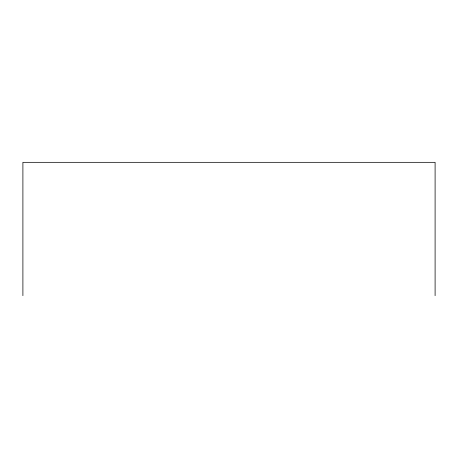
<?xml version="1.0" encoding="UTF-8"?>
<svg xmlns="http://www.w3.org/2000/svg" width="458" height="458" viewBox="0 0 458 458"><rect width="100%" height="100%" fill="white"/><g stroke="black" fill="none" stroke-linecap="round" stroke-linejoin="round"><path stroke-width="0.69" d="M435.1 295.668L435.1 162.332L22.9 162.332L22.9 295.668"/></g></svg>
